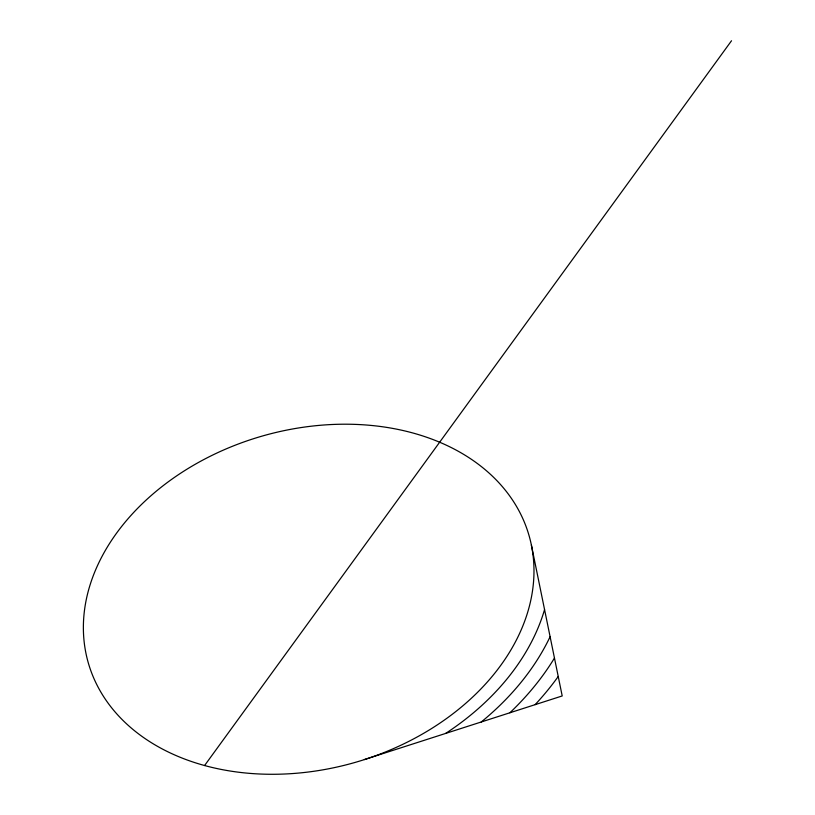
<?xml version="1.0" encoding="UTF-8"?>
<svg xmlns="http://www.w3.org/2000/svg" width="815" height="815" viewBox="0 0 815 815"><rect width="100%" height="100%" fill="white"/><g stroke="black" fill="none" stroke-linecap="round" stroke-linejoin="round"><path stroke-width="1.22" d="M204.585 765.54L731.524 40.75M364.325 759.58L562.207 695.949L531.38 545.052A229.392 169.663 -16.2 0 0 167.849 482.123A229.392 169.663 -16.2 0 0 226.774 770.46A229.392 169.663 -16.2 0 0 531.38 545.052M554.465 658.041A285.046 211.228 -16.2 0 1 509.895 712.779M544.563 609.579A247.903 183.457 -16.2 0 1 445.632 733.439M558.234 676.491A303.679 225.195 -16.1 0 1 535.119 704.659M550.105 636.709A266.454 197.312 -16.2 0 1 481.247 721.988"/></g></svg>
